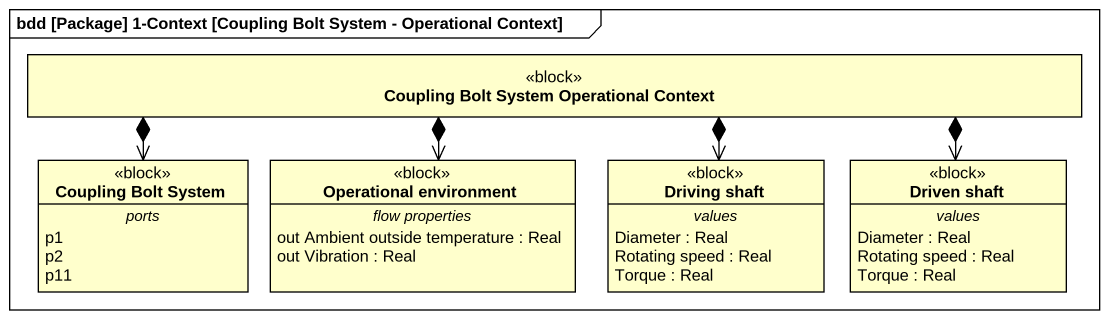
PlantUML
@startuml
mainframe bdd [Package] 1-Context [Coupling Bolt System - Operational Context]
hide circle
hide empty members
class "Coupling Bolt System Operational Context" as Coupling_Bolt_System <<block>>
class "Coupling Bolt System" as Coupling_Bolt_System_2 <<block>> {
  -- ports --
  p1
  p2
  p11
}
class "Operational environment" as Operational_environment <<block>> {
  -- flow properties --
  out Ambient outside temperature : Real
  out Vibration : Real
}
class "Driving shaft" as Driving_shaft <<block>> {
  -- values --
  Diameter : Real
  Rotating speed : Real
  Torque : Real
}
class "Driven shaft" as Driven_shaft <<block>> {
  -- values --
  Diameter : Real
  Rotating speed : Real
  Torque : Real
}
Coupling_Bolt_System *-left-> Coupling_Bolt_System_2
Coupling_Bolt_System *--> Operational_environment
Coupling_Bolt_System *--> Driving_shaft
Coupling_Bolt_System *-right-> Driven_shaft
@enduml
